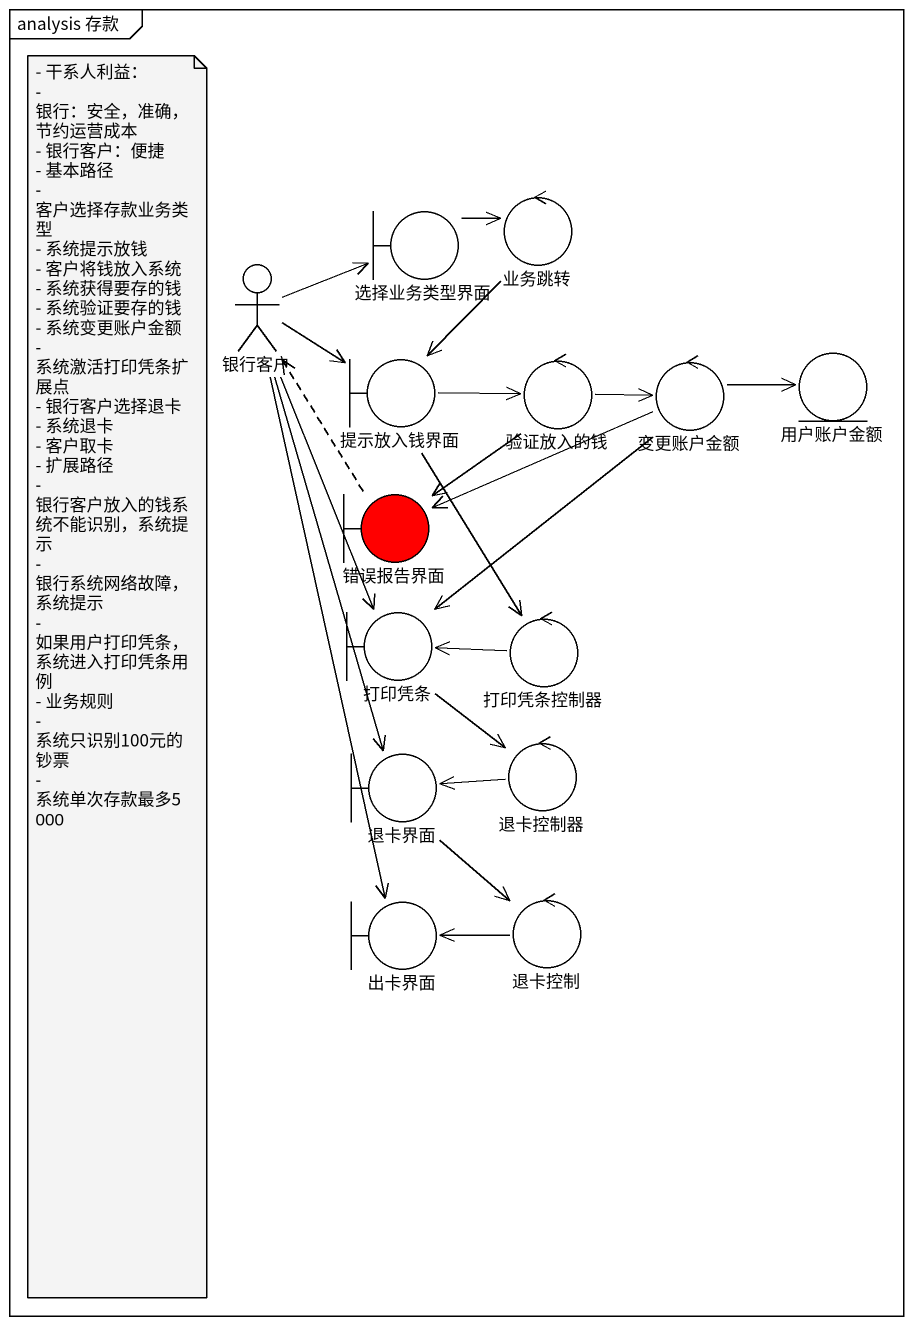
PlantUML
@startuml
mainframe analysis 存款
control 业务跳转
actor 银行客户
boundary 选择业务类型界面
boundary 提示放入钱界面
control 验证放入的钱
control 变更账户金额
entity 用户账户金额
boundary 错误报告界面 #FF0000
boundary 打印凭条
control 打印凭条控制器
boundary 退卡界面
control 退卡控制器
boundary 出卡界面
control 退卡控制
业务跳转 --> 提示放入钱界面
银行客户 -right-> 选择业务类型界面
银行客户 -right-> 提示放入钱界面
银行客户 --> 打印凭条
银行客户 --> 退卡界面
银行客户 --> 出卡界面
选择业务类型界面 -right-> 业务跳转
提示放入钱界面 -right-> 验证放入的钱
提示放入钱界面 --> 打印凭条控制器
验证放入的钱 -right-> 变更账户金额
验证放入的钱 --> 错误报告界面
变更账户金额 -right-> 用户账户金额
变更账户金额 -left-> 错误报告界面
变更账户金额 --> 打印凭条
错误报告界面 .up.> 银行客户
打印凭条 --> 退卡控制器
打印凭条控制器 -left-> 打印凭条
退卡界面 --> 退卡控制
退卡控制器 -left-> 退卡界面
退卡控制 -left-> 出卡界面
note as N1
  - 干系人利益：
  - 银行：安全，准确，节约运营成本
  - 银行客户：便捷
  - 基本路径
  - 客户选择存款业务类型
  - 系统提示放钱
  - 客户将钱放入系统
  - 系统获得要存的钱
  - 系统验证要存的钱
  - 系统变更账户金额
  - 系统激活打印凭条扩展点
  - 银行客户选择退卡
  - 系统退卡
  - 客户取卡
  - 扩展路径
  - 银行客户放入的钱系统不能识别，系统提示
  - 银行系统网络故障，系统提示
  - 如果用户打印凭条，系统进入打印凭条用例
  - 业务规则
  - 系统只识别100元的钞票
  - 系统单次存款最多5000
end note
@enduml
